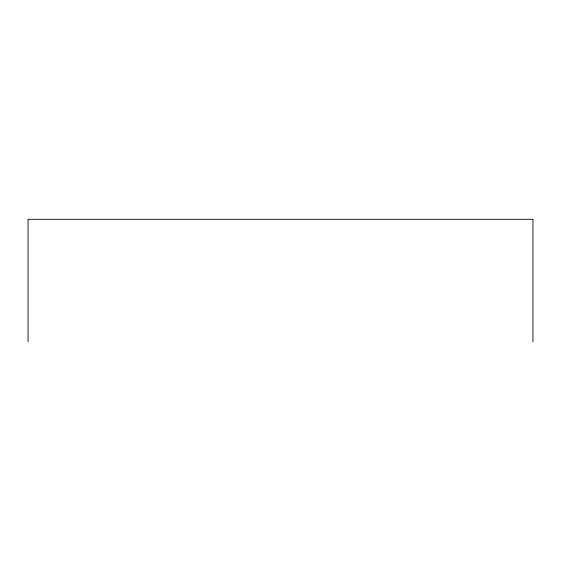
<?xml version="1.0" encoding="UTF-8"?>
<svg xmlns="http://www.w3.org/2000/svg" width="561" height="561" viewBox="0 0 561 561"><rect width="100%" height="100%" fill="white"/><g stroke="black" fill="none" stroke-linecap="round" stroke-linejoin="round"><path stroke-width="0.84" d="M532.95 341.705L532.95 219.295L28.05 219.295L28.05 341.705"/></g></svg>
